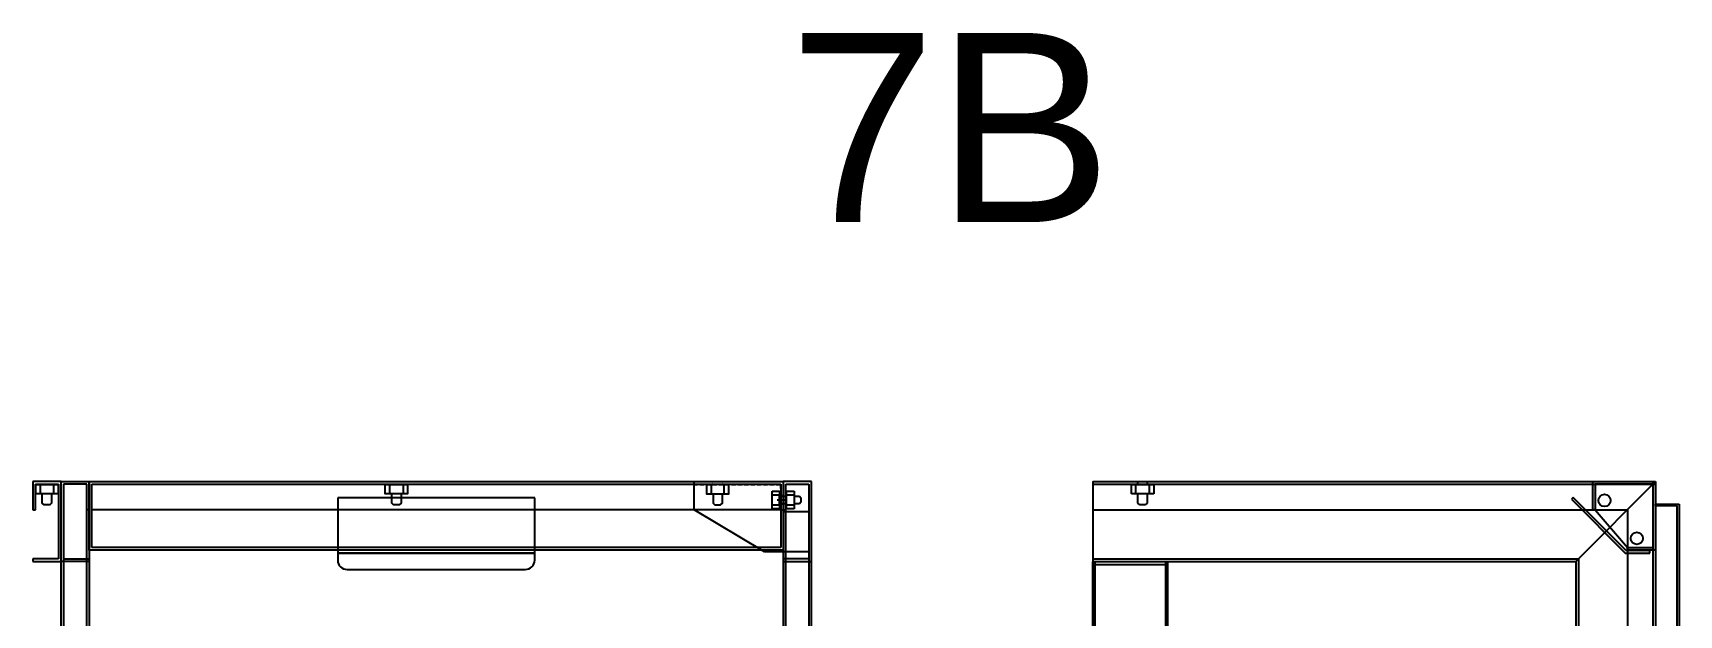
# Model space of a CAD drawing. Header units: millimetres. Extents: x 3151 to 30896, y 1337 to 7086.
# Drawn here: x 17259 to 19014, y 6394 to 7015 of the extents above; entities that cross this region are included whole.
import ezdxf

# ---------------------------------------------------------------- set-up
doc = ezdxf.new("R2010")
doc.units = ezdxf.units.MM
doc.linetypes.add('CENTER', pattern=[2, 1.25, -0.25, 0.25, -0.25])
doc.linetypes.add('DASHED2', pattern=[0.375, 0.25, -0.125])
doc.styles.get("Standard").update_dxf_attribs({"font": 'arial.ttf'})

msp = doc.modelspace()

# ---------------------------------------------------------------- hatches: boundary and pattern name
for points in [[(18958.8, 6463.7), (18958.8, 6466.3), (18986.2, 6466.3), (18986.2, 6534), (18924.5, 6534), (18924.5, 6506.7), (18921.8, 6506.7), (18921.8, 6536.7), (18988.8, 6536.7), (18988.8, 6463.7)], [(18956.4, 6460.5), (18982.5, 6460.5), (18982.5, 6463.2), (18957.5, 6463.2), (18901, 6519.8), (18899.1, 6517.9)]]:
    msp.add_hatch(color=7).paths.add_polyline_path(points)

# ---------------------------------------------------------------- linework, layer by layer
at = {"color": 7}
for p, q in [((17288.8, 6536.7), (17258.8, 6536.7)), ((17258.8, 6536.7), (17258.8, 6506.7)), ((17261.5, 6506.7), (17261.5, 6534)), ((17261.5, 6534), (17286.2, 6534)), ((17286.2, 6534), (17286.2, 6454.3)), ((17288.8, 4336.7), (17288.8, 6536.7)), ((17288.8, 6536.7), (17318.8, 6536.7)), ((17288.8, 6451.7), (17288.8, 6536.7)), ((17288.8, 6536.7), (17318.8, 6536.7)), ((17288.8, 6451.7), (17288.8, 6536.7)), ((17316.2, 6534), (17291.5, 6534)), ((17291.5, 6534), (17291.5, 4339.3)), ((17316.2, 6534), (17291.5, 6534)), ((17291.5, 6534), (17291.5, 6454.3)), ((17316.2, 4339.3), (17316.2, 6534)), ((17316.2, 6506.7), (17316.2, 6534)), ((17318.8, 6536.7), (17318.8, 4336.7)), ((17318.8, 6463.7), (17318.8, 6536.7)), ((17318.8, 6536.7), (18058.8, 6536.7)), ((17318.8, 6536.7), (17318.8, 6506.7)), ((17321.5, 6534), (18056.2, 6534)), ((17321.5, 6466.3), (17321.5, 6534)), ((17963.8, 6506.7), (17963.8, 6536.7)), ((17963.8, 6536.7), (18058.8, 6536.7)), ((18056.2, 6534), (18056.2, 6466.3)), ((18088.8, 6536.7), (18058.8, 6536.7)), ((18058.8, 6536.7), (18058.8, 4336.7)), ((18058.8, 6536.7), (18058.8, 6463.7)), ((18058.8, 6536.7), (18058.8, 6504.7)), ((18088.8, 6536.7), (18058.8, 6536.7)), ((18058.8, 6536.7), (18058.8, 6506.7)), ((18061.5, 6534), (18086.2, 6534)), ((18061.5, 4339.3), (18061.5, 6534)), ((18061.5, 6506.7), (18061.5, 6534)), ((18061.5, 6534), (18086.2, 6534)), ((18086.2, 6534), (18086.2, 4339.3)), ((18086.2, 6534), (18086.2, 6454.3)), ((18088.8, 4336.7), (18088.8, 6536.7)), ((18088.8, 6451.7), (18088.8, 6536.7)), ((18388.8, 6536.7), (18988.8, 6536.7)), ((18388.8, 6536.7), (18458.8, 6536.7)), ((18388.8, 6536.7), (18388.8, 4336.7)), ((18388.8, 6534), (18988.8, 6534)), ((18429.9, 6533.7), (18453.8, 6533.7)), ((18429.9, 6523.7), (18429.9, 6533.7)), ((18434.8, 6523.7), (18434.8, 6533.7)), ((18434.8, 6533.7), (18448.8, 6533.7)), ((18436.8, 6533.7), (18436.8, 6536.7)), ((18446.8, 6536.7), (18446.8, 6533.7)), ((18448.8, 6533.7), (18448.8, 6523.7)), ((18453.8, 6533.7), (18453.8, 6523.7)), ((18988.8, 6536.7), (18903.8, 6451.7)), ((18921.8, 6506.7), (18921.8, 6536.7)), ((18921.8, 6536.7), (18988.8, 6536.7)), ((18986.2, 6534), (18924.5, 6534)), ((18924.5, 6534), (18924.5, 6506.7)), ((18986.2, 4336.7), (18986.2, 6536.7)), ((18986.2, 6466.3), (18986.2, 6534)), ((18988.8, 6536.7), (18988.8, 4336.7)), ((18988.8, 6536.7), (18988.8, 6463.7)), ((17793.8, 6519.5), (17583.8, 6519.5)), ((17583.8, 6519.5), (17583.8, 6460.5)), ((17793.8, 6460.5), (17793.8, 6519.5)), ((18046.9, 6507.7), (18046.9, 6526.7)), ((18046.9, 6526.7), (18054.9, 6526.7)), ((18046.9, 6511.6), (18046.9, 6522.8)), ((18046.9, 6522.8), (18054.9, 6522.8)), ((18054.9, 6511.6), (18046.9, 6511.6)), ((18054.9, 6526.7), (18054.9, 6507.7)), ((18054.9, 6522.8), (18054.9, 6511.6)), ((18054.9, 6513.2), (18054.9, 6521.2)), ((18054.9, 6521.2), (18062.3, 6521.2)), ((18062.3, 6513.2), (18054.9, 6513.2)), ((18062.3, 6507.7), (18062.3, 6526.7)), ((18062.3, 6526.7), (18070.3, 6526.7)), ((18062.3, 6511.6), (18062.3, 6522.8)), ((18062.3, 6522.8), (18070.3, 6522.8)), ((18070.3, 6511.6), (18062.3, 6511.6)), ((18070.3, 6526.7), (18070.3, 6507.7)), ((18070.3, 6522.8), (18070.3, 6511.6)), ((18070.3, 6521.2), (18076, 6521.2)), ((18076, 6513.2), (18070.3, 6513.2)), ((18076, 6521.2), (18077.6, 6519.6)), ((18077.6, 6514.8), (18076, 6513.2)), ((18077.6, 6519.6), (18077.6, 6514.8)), ((18453.8, 6523.7), (18429.9, 6523.7)), ((18448.8, 6523.7), (18434.8, 6523.7)), ((18436.8, 6513.8), (18436.8, 6523.7)), ((18438.8, 6511.8), (18436.8, 6513.8)), ((18444.8, 6511.8), (18438.8, 6511.8)), ((18446.8, 6513.8), (18444.8, 6511.8)), ((18446.8, 6523.7), (18446.8, 6513.8)), ((18901, 6519.8), (18899.1, 6517.9)), ((18899.1, 6517.9), (18956.4, 6460.5)), ((18957.5, 6463.2), (18901, 6519.8)), ((18988.8, 6510.8), (18988.8, 6512.8)), ((18988.8, 6512.8), (19013.8, 6512.8)), ((19013.8, 6512.8), (19013.8, 4399.8)), ((17258.8, 6506.7), (17261.5, 6506.7)), ((17318.8, 6506.7), (17316.2, 6506.7)), ((18056.2, 6506.7), (17321.5, 6506.7)), ((18038.9, 6461.7), (17963.8, 6506.7)), ((18054.9, 6507.7), (18046.9, 6507.7)), ((18058.8, 6506.7), (18061.5, 6506.7)), ((18058.8, 6504.7), (18086.1, 6504.7)), ((18070.3, 6507.7), (18062.3, 6507.7)), ((18086.1, 6504.7), (18086.1, 6461.7)), ((18388.8, 6506.7), (18958.8, 6506.7)), ((18924.5, 6506.7), (18921.8, 6506.7)), ((18924.5, 6506.7), (18958.8, 6466.3)), ((18958.8, 6506.7), (18958.8, 4366.7)), ((18988.8, 6510.8), (18988.8, 4401.8)), ((19011.8, 6510.8), (18988.8, 6510.8)), ((19011.8, 4401.8), (19011.8, 6510.8)), ((18058.8, 6463.7), (17318.8, 6463.7)), ((18056.2, 6466.3), (17321.5, 6466.3)), ((17793.8, 6460.5), (17583.8, 6460.5)), ((17583.8, 6460.5), (17583.8, 6453)), ((17583.8, 6460.5), (17793.8, 6460.5)), ((17793.8, 6453), (17793.8, 6460.5)), ((18086.1, 6461.7), (18038.9, 6461.7)), ((18956.4, 6460.5), (18982.5, 6460.5)), ((18982.5, 6463.2), (18957.5, 6463.2)), ((18958.8, 6463.7), (18958.8, 6466.3)), ((18958.8, 6466.3), (18986.2, 6466.3)), ((18988.8, 6463.7), (18958.8, 6463.7)), ((18982.5, 6460.5), (18982.5, 6463.2)), ((17258.8, 6454.3), (17258.8, 6451.7)), ((17286.2, 6454.3), (17258.8, 6454.3)), ((17258.8, 6451.7), (17288.8, 6451.7)), ((17318.8, 6451.7), (17288.8, 6451.7)), ((17291.5, 6454.3), (17318.8, 6454.3)), ((17318.8, 6454.3), (17318.8, 6451.7)), ((17593.8, 6443), (17783.8, 6443)), ((18058.8, 6454.3), (18058.8, 6451.7)), ((18086.2, 6454.3), (18058.8, 6454.3)), ((18058.8, 6451.7), (18088.8, 6451.7)), ((18388.8, 6454.3), (18906.5, 6454.3)), ((18388.8, 6451.7), (18903.8, 6451.7)), ((18388.8, 4422.2), (18388.8, 6451.2)), ((18468.8, 6451.2), (18388.8, 6451.2)), ((18388.8, 6451.2), (18388.8, 4422.2)), ((18391.5, 4422.2), (18391.5, 6451.2)), ((18391.5, 6448.5), (18466.2, 6448.5)), ((18466.2, 6451.2), (18466.2, 4422.2)), ((18468.8, 4422.2), (18468.8, 6451.2)), ((18903.8, 6451.7), (18903.8, 4421.7)), ((18906.5, 6454.3), (18906.5, 4419))]:
    msp.add_line(p, q, dxfattribs=at)
at = {"color": 7, "linetype": 'DASHED2'}
for p, q in [((17963.8, 6533.7), (18055.8, 6533.7)), ((17983.4, 6536.7), (17983.4, 6533.7)), ((17994.4, 6536.7), (17994.4, 6533.7)), ((18055.8, 6533.7), (18055.8, 6506.7)), ((18058.8, 6521.7), (18055.8, 6521.7)), ((18058.8, 6512.7), (18055.8, 6512.7)), ((18055.8, 6506.7), (18058.8, 6506.7))]:
    msp.add_line(p, q, dxfattribs=at)
at = {"color": 7, "linetype": 'CENTER'}
msp.add_line((18052.3, 6517.2), (18062.3, 6517.2), dxfattribs=at)
at = {"color": 7}
for points in [[(17261.9, 6533.7), (17285.8, 6533.7), (17285.8, 6523.7), (17261.9, 6523.7)], [(17280.8, 6523.7), (17266.8, 6523.7), (17266.8, 6533.7), (17280.8, 6533.7)], [(17634.5, 6533.7), (17658.3, 6533.7), (17658.3, 6523.7), (17634.5, 6523.7)], [(17653.4, 6523.7), (17639.4, 6523.7), (17639.4, 6533.7), (17653.4, 6533.7)], [(18000.8, 6533.7), (17977, 6533.7), (17977, 6523.7), (18000.8, 6523.7)], [(17981.9, 6523.7), (17995.9, 6523.7), (17995.9, 6533.7), (17981.9, 6533.7)]]:
    msp.add_lwpolyline(points, close=True, dxfattribs=at)
for points in [[(17278.8, 6523.7), (17278.8, 6513.8), (17276.8, 6511.8), (17270.8, 6511.8), (17268.8, 6513.8), (17268.8, 6523.7)], [(17651.4, 6523.7), (17651.4, 6513.8), (17649.4, 6511.8), (17643.4, 6511.8), (17641.4, 6513.8), (17641.4, 6523.7)], [(17983.9, 6523.7), (17983.9, 6513.8), (17985.9, 6511.8), (17991.9, 6511.8), (17993.9, 6513.8), (17993.9, 6523.7)]]:
    msp.add_lwpolyline(points, dxfattribs=at)
at = {"color": 7, "linetype": 'Continuous'}
for centre in [(18934.3, 6516.7), (18934.3, 6516.7), (18968.8, 6476.2), (18968.8, 6476.2)]:
    msp.add_circle(centre, 6.5, dxfattribs=at)
at = {"color": 7}
for centre, start, end in [((17593.8, 6453), 180, 270), ((17783.8, 6453), 270, 0)]:
    msp.add_arc(centre, 10, start, end, dxfattribs=at)

# ---------------------------------------------------------------- texts
msp.add_text('7B', height=201.81, dxfattribs=at).set_placement((18064.7, 6813.5))

doc.saveas('drawing.dxf')
